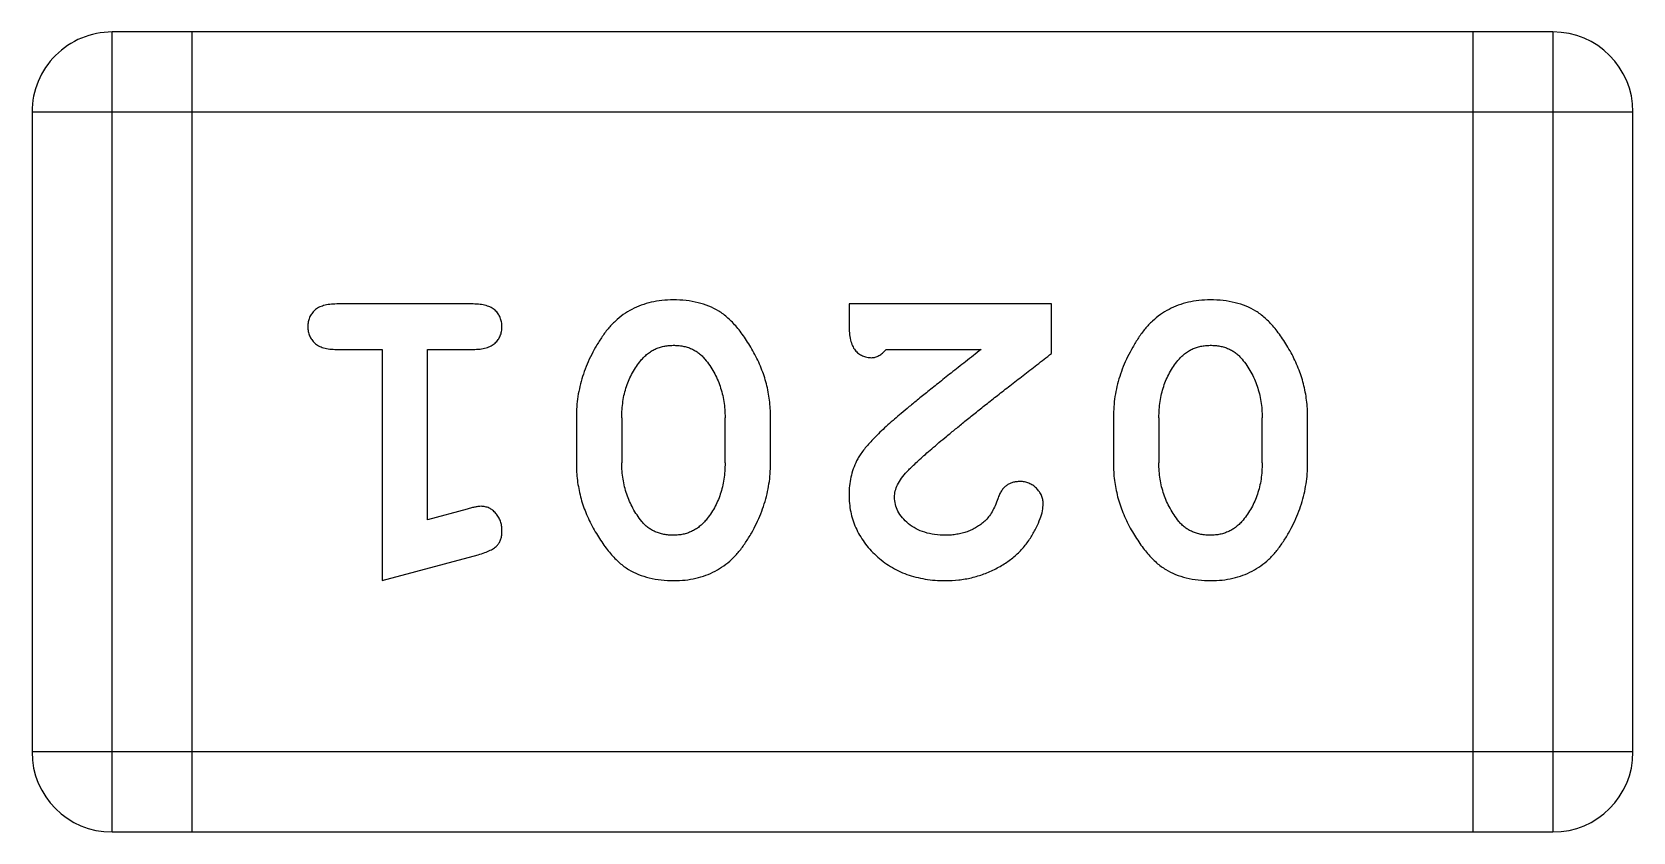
# Model space of a CAD drawing. Header units: millimetres. Extents: x 563 to 681, y 173 to 284.
# Drawn here: x 655.201 to 655.81, y 178.753 to 179.058 of the extents above; entities that cross this region are included whole.
import ezdxf

# ---------------------------------------------------------------- set-up
doc = ezdxf.new("R2010")
doc.units = ezdxf.units.MM
doc.header["$LTSCALE"] = 30.734
doc.layers.get('0').update_dxf_attribs({"linetype": 'CONTINUOUS'})

msp = doc.modelspace()

# ---------------------------------------------------------------- linework, layer by layer
at = {"linetype": 'Continuous'}
for p, q in [((655.77975, 179.05768), (655.23111, 179.05768)), ((655.23111, 178.75288), (655.23111, 179.05768)), ((655.26159, 178.75288), (655.26159, 179.05768)), ((655.74927, 179.05768), (655.74927, 178.75288)), ((655.77975, 179.05768), (655.77975, 178.75288)), ((655.20063, 179.0272), (655.81023, 179.0272)), ((655.20063, 179.0272), (655.20063, 178.78336)), ((655.81023, 178.78336), (655.81023, 179.0272)), ((655.36856, 178.95405), (655.31665, 178.95405)), ((655.58881, 178.95405), (655.51172, 178.95405)), ((655.51172, 178.95405), (655.51172, 178.94618)), ((655.58881, 178.93517), (655.58881, 178.95405)), ((655.31665, 178.93674), (655.33395, 178.93674)), ((655.33395, 178.93674), (655.33395, 178.84864)), ((655.35126, 178.93674), (655.36856, 178.93674)), ((655.35126, 178.87177), (655.35126, 178.93674)), ((655.52588, 178.93674), (655.56206, 178.93674)), ((655.40789, 178.91101), (655.40789, 178.89326)), ((655.4252, 178.91073), (655.4252, 178.89353)), ((655.46453, 178.89353), (655.46453, 178.91073)), ((655.48183, 178.89326), (655.48183, 178.91101)), ((655.6124, 178.91101), (655.6124, 178.89326)), ((655.62971, 178.91073), (655.62971, 178.89353)), ((655.66904, 178.89353), (655.66904, 178.91073)), ((655.68634, 178.89326), (655.68634, 178.91101)), ((655.36628, 178.87593), (655.35126, 178.87177)), ((655.33395, 178.84864), (655.37053, 178.85853)), ((655.81023, 178.78336), (655.20063, 178.78336)), ((655.23111, 178.75288), (655.77975, 178.75288))]:
    msp.add_line(p, q, dxfattribs=at)
for centre, start, end in [((655.23111, 179.0272), 90.00001, 180.00001), ((655.77975, 179.0272), 0.00001, 90.00001), ((655.23111, 178.78336), 180.00001, 270.00001), ((655.77975, 178.78336), 270.00001, 0.00001)]:
    msp.add_arc(centre, 0.03048, start, end, dxfattribs=at)
for points, knots in [([(655.44479, 178.95562), (655.44334, 178.95558), (655.44053, 178.95551), (655.43643, 178.95479), (655.4326, 178.95367), (655.42902, 178.95208), (655.42569, 178.95006), (655.42266, 178.94754), (655.41985, 178.94459), (655.4174, 178.94121), (655.4152, 178.93761), (655.41324, 178.93394), (655.41159, 178.93022), (655.41023, 178.92646), (655.40921, 178.92265), (655.40843, 178.91881), (655.40798, 178.91492), (655.40792, 178.91231), (655.40789, 178.91101)], [0, 0, 0, 0, 0.067217, 0.131051, 0.19272, 0.252824, 0.312745, 0.373449, 0.436041, 0.501494, 0.567761, 0.632087, 0.695096, 0.757109, 0.817993, 0.878657, 0.939311, 1, 1, 1, 1]), ([(655.48183, 178.91101), (655.48181, 178.91208), (655.48178, 178.91421), (655.48147, 178.91738), (655.48099, 178.92051), (655.48028, 178.92361), (655.47942, 178.92665), (655.47828, 178.92964), (655.47702, 178.93261), (655.47554, 178.93549), (655.47397, 178.93822), (655.47235, 178.94076), (655.4707, 178.94307), (655.46906, 178.94518), (655.46736, 178.94704), (655.46566, 178.94871), (655.46392, 178.95014), (655.46156, 178.95173), (655.45838, 178.95334), (655.45418, 178.95465), (655.44961, 178.95548), (655.44643, 178.95557), (655.44479, 178.95562)], [0, 0, 0, 0, 0.049886, 0.09882, 0.148132, 0.19689, 0.246038, 0.295176, 0.345305, 0.395692, 0.445312, 0.491875, 0.535813, 0.577009, 0.616081, 0.652689, 0.687585, 0.720206, 0.785062, 0.85223, 0.923759, 1, 1, 1, 1]), ([(655.6493, 178.95562), (655.64785, 178.95558), (655.64504, 178.95551), (655.64095, 178.95479), (655.63711, 178.95367), (655.63353, 178.95208), (655.6302, 178.95006), (655.62717, 178.94754), (655.62436, 178.94459), (655.62191, 178.94121), (655.61971, 178.93761), (655.61775, 178.93394), (655.61611, 178.93022), (655.61474, 178.92646), (655.61372, 178.92265), (655.61294, 178.91881), (655.61249, 178.91492), (655.61243, 178.91231), (655.6124, 178.91101)], [0, 0, 0, 0, 0.067217, 0.131051, 0.19272, 0.252824, 0.312745, 0.373449, 0.436041, 0.501494, 0.567761, 0.632087, 0.695096, 0.757109, 0.817993, 0.878657, 0.939311, 1, 1, 1, 1]), ([(655.68634, 178.91101), (655.68632, 178.91208), (655.68629, 178.91421), (655.68598, 178.91738), (655.6855, 178.92051), (655.68479, 178.92361), (655.68393, 178.92665), (655.68279, 178.92964), (655.68154, 178.93261), (655.68005, 178.93549), (655.67848, 178.93822), (655.67686, 178.94076), (655.67521, 178.94307), (655.67357, 178.94518), (655.67187, 178.94704), (655.67017, 178.94871), (655.66843, 178.95014), (655.66607, 178.95173), (655.66289, 178.95334), (655.65869, 178.95465), (655.65413, 178.95548), (655.65094, 178.95557), (655.6493, 178.95562)], [0, 0, 0, 0, 0.049886, 0.09882, 0.148132, 0.19689, 0.246038, 0.295176, 0.345305, 0.395692, 0.445312, 0.491875, 0.535813, 0.577009, 0.616081, 0.652689, 0.687585, 0.720206, 0.785062, 0.85223, 0.923759, 1, 1, 1, 1]), ([(655.31665, 178.95405), (655.31575, 178.95402), (655.31407, 178.95399), (655.31175, 178.95351), (655.30979, 178.9528), (655.30825, 178.95171), (655.30707, 178.95039), (655.30624, 178.94887), (655.30573, 178.94719), (655.30567, 178.946), (655.30564, 178.94539)], [0, 0, 0, 0, 0.169012, 0.317488, 0.445429, 0.560977, 0.67065, 0.776666, 0.88492, 1, 1, 1, 1]), ([(655.37958, 178.94539), (655.37954, 178.946), (655.37948, 178.94719), (655.37897, 178.94887), (655.37814, 178.95038), (655.37699, 178.95172), (655.37543, 178.95279), (655.37346, 178.95352), (655.37114, 178.95398), (655.36946, 178.95402), (655.36856, 178.95405)], [0, 0, 0, 0, 0.115051, 0.223278, 0.329269, 0.437893, 0.554681, 0.682591, 0.83103, 1, 1, 1, 1]), ([(655.30564, 178.94539), (655.30567, 178.94478), (655.30573, 178.9436), (655.30624, 178.94192), (655.30708, 178.94042), (655.30824, 178.9391), (655.30979, 178.93801), (655.31174, 178.93727), (655.31407, 178.9368), (655.31575, 178.93676), (655.31665, 178.93674)], [0, 0, 0, 0, 0.11517, 0.223509, 0.328254, 0.438012, 0.553651, 0.682263, 0.830856, 1, 1, 1, 1]), ([(655.36856, 178.93674), (655.36946, 178.93676), (655.37114, 178.93681), (655.37347, 178.93726), (655.37542, 178.93802), (655.37699, 178.93909), (655.37813, 178.94043), (655.37898, 178.94192), (655.37948, 178.9436), (655.37954, 178.94478), (655.37958, 178.94539)], [0, 0, 0, 0, 0.169102, 0.317658, 0.446239, 0.563118, 0.671828, 0.776546, 0.884858, 1, 1, 1, 1]), ([(655.51172, 178.94618), (655.51174, 178.94511), (655.51178, 178.94314), (655.51223, 178.94043), (655.51289, 178.93818), (655.51396, 178.93644), (655.51527, 178.93515), (655.51679, 178.93425), (655.51852, 178.93367), (655.51974, 178.93362), (655.52037, 178.93359)], [0, 0, 0, 0, 0.1844, 0.34094, 0.473574, 0.586824, 0.690029, 0.789175, 0.890445, 1, 1, 1, 1]), ([(655.43245, 178.93251), (655.43285, 178.93297), (655.43364, 178.93388), (655.43498, 178.93506), (655.4364, 178.93607), (655.4379, 178.9369), (655.43949, 178.93753), (655.44116, 178.93798), (655.44292, 178.93826), (655.44412, 178.93829), (655.44474, 178.93831)], [0, 0, 0, 0, 0.129853, 0.25607, 0.380154, 0.49978, 0.62208, 0.743277, 0.868791, 1, 1, 1, 1]), ([(655.44474, 178.93831), (655.44538, 178.9383), (655.44662, 178.93828), (655.44844, 178.93803), (655.45014, 178.93762), (655.45172, 178.93702), (655.45319, 178.93628), (655.45455, 178.93537), (655.45578, 178.93427), (655.45651, 178.93345), (655.45688, 178.93303)], [0, 0, 0, 0, 0.139844, 0.271849, 0.399162, 0.521619, 0.6402, 0.758957, 0.87828, 1, 1, 1, 1]), ([(655.52037, 178.93359), (655.52082, 178.93364), (655.52176, 178.93372), (655.52315, 178.93438), (655.52456, 178.93538), (655.52542, 178.93627), (655.52588, 178.93674)], [0, 0, 0, 0, 0.20611, 0.432681, 0.695597, 1, 1, 1, 1]), ([(655.56206, 178.93674), (655.56006, 178.93518), (655.55624, 178.93219), (655.55077, 178.92787), (655.54579, 178.92394), (655.54135, 178.92036), (655.53739, 178.91719), (655.53398, 178.91436), (655.53105, 178.91191), (655.52929, 178.91039), (655.52849, 178.9097)], [0, 0, 0, 0, 0.176662, 0.337826, 0.484741, 0.617764, 0.73494, 0.837793, 0.926412, 1, 1, 1, 1]), ([(655.63696, 178.93251), (655.63736, 178.93297), (655.63815, 178.93388), (655.63949, 178.93506), (655.64091, 178.93607), (655.64241, 178.9369), (655.644, 178.93753), (655.64568, 178.93798), (655.64743, 178.93826), (655.64863, 178.93829), (655.64925, 178.93831)], [0, 0, 0, 0, 0.129853, 0.25607, 0.380154, 0.49978, 0.62208, 0.743277, 0.868791, 1, 1, 1, 1]), ([(655.64925, 178.93831), (655.64989, 178.9383), (655.65113, 178.93828), (655.65295, 178.93803), (655.65465, 178.93762), (655.65623, 178.93702), (655.6577, 178.93628), (655.65906, 178.93537), (655.6603, 178.93427), (655.66102, 178.93345), (655.66139, 178.93303)], [0, 0, 0, 0, 0.139844, 0.271849, 0.399162, 0.521619, 0.6402, 0.758957, 0.87828, 1, 1, 1, 1]), ([(655.4252, 178.91073), (655.42522, 178.91179), (655.42528, 178.91387), (655.42559, 178.91693), (655.42615, 178.91986), (655.42699, 178.92265), (655.42796, 178.92534), (655.42925, 178.92786), (655.43071, 178.93029), (655.43187, 178.93177), (655.43245, 178.93251)], [0, 0, 0, 0, 0.135449, 0.266263, 0.393429, 0.516942, 0.639128, 0.758779, 0.879341, 1, 1, 1, 1]), ([(655.45688, 178.93303), (655.4575, 178.93224), (655.45872, 178.93066), (655.46025, 178.92811), (655.4616, 178.92549), (655.46265, 178.92273), (655.46348, 178.91987), (655.46411, 178.91692), (655.46445, 178.91386), (655.4645, 178.91178), (655.46453, 178.91073)], [0, 0, 0, 0, 0.124927, 0.248361, 0.370889, 0.492583, 0.61616, 0.741472, 0.869044, 1, 1, 1, 1]), ([(655.5338, 178.89019), (655.53424, 178.89064), (655.53519, 178.89162), (655.5368, 178.89317), (655.53868, 178.89491), (655.54087, 178.89683), (655.54332, 178.89896), (655.54604, 178.9013), (655.54907, 178.9038), (655.55237, 178.90651), (655.55595, 178.90943), (655.55981, 178.91253), (655.56395, 178.91583), (655.56837, 178.91932), (655.57309, 178.923), (655.57808, 178.92688), (655.58334, 178.93097), (655.58695, 178.93374), (655.58881, 178.93517)], [0, 0, 0, 0, 0.026647, 0.057942, 0.094152, 0.134806, 0.180631, 0.231142, 0.286385, 0.346321, 0.411439, 0.481035, 0.555329, 0.634592, 0.718826, 0.807759, 0.901393, 1, 1, 1, 1]), ([(655.62971, 178.91073), (655.62974, 178.91179), (655.62979, 178.91387), (655.63011, 178.91693), (655.63066, 178.91986), (655.6315, 178.92265), (655.63247, 178.92534), (655.63377, 178.92786), (655.63522, 178.93029), (655.63638, 178.93177), (655.63696, 178.93251)], [0, 0, 0, 0, 0.135449, 0.266263, 0.393429, 0.516942, 0.639128, 0.758779, 0.879341, 1, 1, 1, 1]), ([(655.66139, 178.93303), (655.66201, 178.93224), (655.66323, 178.93066), (655.66476, 178.92811), (655.66611, 178.92549), (655.66716, 178.92273), (655.668, 178.91987), (655.66862, 178.91692), (655.66896, 178.91386), (655.66901, 178.91178), (655.66904, 178.91073)], [0, 0, 0, 0, 0.124927, 0.248361, 0.370889, 0.492583, 0.61616, 0.741472, 0.869044, 1, 1, 1, 1]), ([(655.52849, 178.9097), (655.5276, 178.90893), (655.52591, 178.90744), (655.52354, 178.90522), (655.52143, 178.90311), (655.51956, 178.90113), (655.51795, 178.89926), (655.5166, 178.89749), (655.51547, 178.89585), (655.51436, 178.8938), (655.51328, 178.89124), (655.51237, 178.88807), (655.51181, 178.88478), (655.51175, 178.88254), (655.51172, 178.88141)], [0, 0, 0, 0, 0.103002, 0.197728, 0.285279, 0.365235, 0.437224, 0.502446, 0.560545, 0.611446, 0.707576, 0.80349, 0.900532, 1, 1, 1, 1]), ([(655.40789, 178.89326), (655.40791, 178.89218), (655.40795, 178.89004), (655.40824, 178.88685), (655.40878, 178.88371), (655.40945, 178.88061), (655.41037, 178.87756), (655.41148, 178.87455), (655.41278, 178.87158), (655.41428, 178.8687), (655.41588, 178.86597), (655.4175, 178.86341), (655.41917, 178.8611), (655.42083, 178.85899), (655.42255, 178.85714), (655.42425, 178.85549), (655.42599, 178.85406), (655.42835, 178.8525), (655.43153, 178.8509), (655.4357, 178.84959), (655.44024, 178.84879), (655.4434, 178.84869), (655.44503, 178.84864)], [0, 0, 0, 0, 0.049855, 0.099516, 0.148482, 0.19758, 0.246804, 0.296268, 0.346517, 0.397047, 0.446826, 0.49336, 0.537801, 0.579207, 0.617974, 0.654833, 0.689171, 0.722088, 0.786392, 0.853518, 0.924186, 1, 1, 1, 1]), ([(655.43277, 178.87123), (655.43217, 178.87204), (655.43097, 178.87363), (655.42942, 178.87617), (655.4281, 178.87881), (655.42706, 178.88157), (655.4262, 178.88442), (655.42562, 178.88736), (655.42527, 178.89041), (655.42522, 178.89248), (655.4252, 178.89353)], [0, 0, 0, 0, 0.125331, 0.248948, 0.371201, 0.494032, 0.616811, 0.742104, 0.868849, 1, 1, 1, 1]), ([(655.44503, 178.84864), (655.44647, 178.84868), (655.44928, 178.84876), (655.45336, 178.84947), (655.4572, 178.85059), (655.46078, 178.85217), (655.46407, 178.85424), (655.46713, 178.85675), (655.46991, 178.85972), (655.47238, 178.86311), (655.47458, 178.8667), (655.4765, 178.87038), (655.47816, 178.87408), (655.47949, 178.87785), (655.48055, 178.88164), (655.48129, 178.88548), (655.48175, 178.88935), (655.4818, 178.89195), (655.48183, 178.89326)], [0, 0, 0, 0, 0.06692, 0.130834, 0.19258, 0.252759, 0.312631, 0.373411, 0.436359, 0.501894, 0.568244, 0.632472, 0.69556, 0.757163, 0.818592, 0.878885, 0.939235, 1, 1, 1, 1]), ([(655.46453, 178.89353), (655.4645, 178.89247), (655.46445, 178.89039), (655.46413, 178.88733), (655.46357, 178.88439), (655.46275, 178.8816), (655.46176, 178.87892), (655.46047, 178.8764), (655.45902, 178.87398), (655.45786, 178.87249), (655.45728, 178.87175)], [0, 0, 0, 0, 0.135446, 0.266257, 0.393419, 0.517936, 0.639137, 0.758785, 0.879345, 1, 1, 1, 1]), ([(655.6124, 178.89326), (655.61242, 178.89218), (655.61246, 178.89004), (655.61275, 178.88685), (655.61329, 178.88371), (655.61396, 178.88061), (655.61488, 178.87756), (655.616, 178.87455), (655.61729, 178.87158), (655.61879, 178.8687), (655.62039, 178.86597), (655.62202, 178.86341), (655.62368, 178.8611), (655.62534, 178.85899), (655.62706, 178.85714), (655.62876, 178.85549), (655.6305, 178.85406), (655.63286, 178.8525), (655.63604, 178.8509), (655.64021, 178.84959), (655.64475, 178.84879), (655.64791, 178.84869), (655.64955, 178.84864)], [0, 0, 0, 0, 0.049855, 0.099516, 0.148482, 0.19758, 0.246804, 0.296268, 0.346517, 0.397047, 0.446826, 0.49336, 0.537801, 0.579207, 0.617974, 0.654833, 0.689171, 0.722088, 0.786392, 0.853518, 0.924186, 1, 1, 1, 1]), ([(655.63728, 178.87123), (655.63668, 178.87204), (655.63548, 178.87363), (655.63393, 178.87617), (655.63261, 178.87881), (655.63157, 178.88157), (655.63071, 178.88442), (655.63013, 178.88736), (655.62978, 178.89041), (655.62973, 178.89248), (655.62971, 178.89353)], [0, 0, 0, 0, 0.125331, 0.248948, 0.371201, 0.494032, 0.616811, 0.742104, 0.868849, 1, 1, 1, 1]), ([(655.64955, 178.84864), (655.65098, 178.84868), (655.65379, 178.84876), (655.65788, 178.84947), (655.66171, 178.85059), (655.66529, 178.85217), (655.66859, 178.85424), (655.67164, 178.85675), (655.67443, 178.85972), (655.67689, 178.86311), (655.67909, 178.8667), (655.68101, 178.87038), (655.68267, 178.87408), (655.684, 178.87785), (655.68506, 178.88164), (655.6858, 178.88548), (655.68626, 178.88935), (655.68631, 178.89195), (655.68634, 178.89326)], [0, 0, 0, 0, 0.06692, 0.130834, 0.19258, 0.252759, 0.312631, 0.373411, 0.436359, 0.501894, 0.568244, 0.632472, 0.69556, 0.757163, 0.818592, 0.878885, 0.939235, 1, 1, 1, 1]), ([(655.66904, 178.89353), (655.66901, 178.89247), (655.66896, 178.89039), (655.66864, 178.88733), (655.66808, 178.88439), (655.66726, 178.8816), (655.66627, 178.87892), (655.66498, 178.8764), (655.66353, 178.87398), (655.66237, 178.87249), (655.66179, 178.87175)], [0, 0, 0, 0, 0.135446, 0.266257, 0.393419, 0.517936, 0.639137, 0.758785, 0.879345, 1, 1, 1, 1]), ([(655.52903, 178.88048), (655.52909, 178.88126), (655.52921, 178.8829), (655.53019, 178.88534), (655.53172, 178.88781), (655.53307, 178.88936), (655.5338, 178.89019)], [0, 0, 0, 0, 0.212836, 0.442809, 0.70317, 1, 1, 1, 1]), ([(655.51172, 178.88141), (655.51176, 178.88029), (655.51183, 178.87809), (655.51229, 178.87486), (655.51312, 178.87176), (655.51425, 178.86878), (655.51571, 178.86593), (655.5175, 178.86321), (655.5196, 178.86062), (655.52199, 178.85818), (655.52464, 178.85595), (655.52749, 178.85398), (655.53054, 178.85233), (655.53375, 178.85096), (655.53716, 178.84995), (655.54074, 178.84917), (655.54451, 178.84873), (655.54708, 178.84867), (655.5484, 178.84864)], [0, 0, 0, 0, 0.060981, 0.120256, 0.178148, 0.236115, 0.293993, 0.352864, 0.413358, 0.476056, 0.539296, 0.602396, 0.665116, 0.728325, 0.792919, 0.859317, 0.928302, 1, 1, 1, 1]), ([(655.57684, 178.8864), (655.57634, 178.88638), (655.57539, 178.88634), (655.57402, 178.88607), (655.57277, 178.8856), (655.57164, 178.88492), (655.5706, 178.88402), (655.56973, 178.88284), (655.56895, 178.88144), (655.56856, 178.88039), (655.56836, 178.87984)], [0, 0, 0, 0, 0.127347, 0.246131, 0.359406, 0.470543, 0.586092, 0.711469, 0.847022, 1, 1, 1, 1]), ([(655.58566, 178.87797), (655.58563, 178.87851), (655.58556, 178.87959), (655.58504, 178.88115), (655.58421, 178.8826), (655.58309, 178.88391), (655.58173, 178.88501), (655.5802, 178.8858), (655.57857, 178.88634), (655.57742, 178.88638), (655.57684, 178.8864)], [0, 0, 0, 0, 0.120856, 0.239483, 0.360995, 0.490166, 0.620982, 0.746416, 0.870253, 1, 1, 1, 1]), ([(655.37169, 178.87696), (655.37135, 178.87694), (655.37059, 178.8769), (655.36935, 178.87669), (655.36788, 178.87636), (655.36684, 178.87608), (655.36628, 178.87593)], [0, 0, 0, 0, 0.183151, 0.413144, 0.682305, 1, 1, 1, 1]), ([(655.37958, 178.86769), (655.37955, 178.86832), (655.3795, 178.86954), (655.37903, 178.87128), (655.37832, 178.8729), (655.37729, 178.8743), (655.37608, 178.87548), (655.37472, 178.87635), (655.37324, 178.87686), (655.37221, 178.87693), (655.37169, 178.87696)], [0, 0, 0, 0, 0.138815, 0.27042, 0.39836, 0.52875, 0.654955, 0.771147, 0.884581, 1, 1, 1, 1]), ([(655.54852, 178.86595), (655.54711, 178.86599), (655.54442, 178.86608), (655.54061, 178.86693), (655.53722, 178.8683), (655.53434, 178.87023), (655.53202, 178.87249), (655.53027, 178.87496), (655.52924, 178.87767), (655.5291, 178.87954), (655.52903, 178.88048)], [0, 0, 0, 0, 0.156344, 0.299348, 0.4327, 0.561, 0.682299, 0.791883, 0.89611, 1, 1, 1, 1]), ([(655.5484, 178.84864), (655.5501, 178.8487), (655.55345, 178.84882), (655.55839, 178.84967), (655.56313, 178.85111), (655.56763, 178.85309), (655.57177, 178.85552), (655.57542, 178.8584), (655.57857, 178.86164), (655.58108, 178.86521), (655.58305, 178.86878), (655.58451, 178.8721), (655.58545, 178.87512), (655.58559, 178.87707), (655.58566, 178.87797)], [0, 0, 0, 0, 0.098286, 0.193983, 0.289056, 0.384352, 0.477435, 0.566197, 0.652355, 0.737986, 0.818188, 0.887401, 0.94802, 1, 1, 1, 1]), ([(655.56836, 178.87984), (655.56804, 178.87894), (655.56745, 178.87724), (655.56623, 178.87495), (655.56497, 178.87292), (655.5639, 178.87185), (655.56339, 178.87133)], [0, 0, 0, 0, 0.285518, 0.544185, 0.781367, 1, 1, 1, 1]), ([(655.44491, 178.86595), (655.44428, 178.86596), (655.44304, 178.86598), (655.44124, 178.86624), (655.43954, 178.86665), (655.43796, 178.86724), (655.43649, 178.86798), (655.43513, 178.8689), (655.43387, 178.86998), (655.43314, 178.87081), (655.43277, 178.87123)], [0, 0, 0, 0, 0.138115, 0.270177, 0.397547, 0.520057, 0.63869, 0.757499, 0.878226, 1, 1, 1, 1]), ([(655.45728, 178.87175), (655.45687, 178.87129), (655.45606, 178.87039), (655.45472, 178.86921), (655.45332, 178.86818), (655.4518, 178.86737), (655.45021, 178.86672), (655.44851, 178.86629), (655.44674, 178.86601), (655.44553, 178.86597), (655.44491, 178.86595)], [0, 0, 0, 0, 0.13042, 0.256046, 0.378133, 0.498725, 0.620452, 0.742761, 0.869406, 1, 1, 1, 1]), ([(655.56339, 178.87133), (655.56289, 178.87091), (655.56189, 178.87005), (655.56027, 178.86894), (655.55853, 178.86804), (655.55671, 178.86727), (655.5548, 178.86667), (655.55278, 178.86627), (655.55068, 178.86597), (655.54925, 178.86596), (655.54852, 178.86595)], [0, 0, 0, 0, 0.121873, 0.243139, 0.363336, 0.485133, 0.607572, 0.734701, 0.864814, 1, 1, 1, 1]), ([(655.64942, 178.86595), (655.64879, 178.86596), (655.64755, 178.86598), (655.64575, 178.86624), (655.64405, 178.86665), (655.64247, 178.86724), (655.641, 178.86798), (655.63964, 178.8689), (655.63838, 178.86998), (655.63765, 178.87081), (655.63728, 178.87123)], [0, 0, 0, 0, 0.138115, 0.270177, 0.397547, 0.520057, 0.63869, 0.757499, 0.878226, 1, 1, 1, 1]), ([(655.66179, 178.87175), (655.66138, 178.87129), (655.66058, 178.87039), (655.65923, 178.86921), (655.65783, 178.86818), (655.65631, 178.86737), (655.65472, 178.86672), (655.65302, 178.86629), (655.65125, 178.86601), (655.65004, 178.86597), (655.64942, 178.86595)], [0, 0, 0, 0, 0.13042, 0.256046, 0.378133, 0.498725, 0.620452, 0.742761, 0.869406, 1, 1, 1, 1]), ([(655.37053, 178.85853), (655.37138, 178.85878), (655.37294, 178.85925), (655.37503, 178.8601), (655.37665, 178.86101), (655.37785, 178.86204), (655.37865, 178.86322), (655.37918, 178.86455), (655.37954, 178.86606), (655.37956, 178.86713), (655.37958, 178.86769)], [0, 0, 0, 0, 0.187321, 0.344927, 0.475328, 0.579604, 0.674244, 0.773631, 0.882025, 1, 1, 1, 1])]:
    msp.add_open_spline(points, degree=3, knots=knots, dxfattribs=at)

doc.saveas('drawing.dxf')
